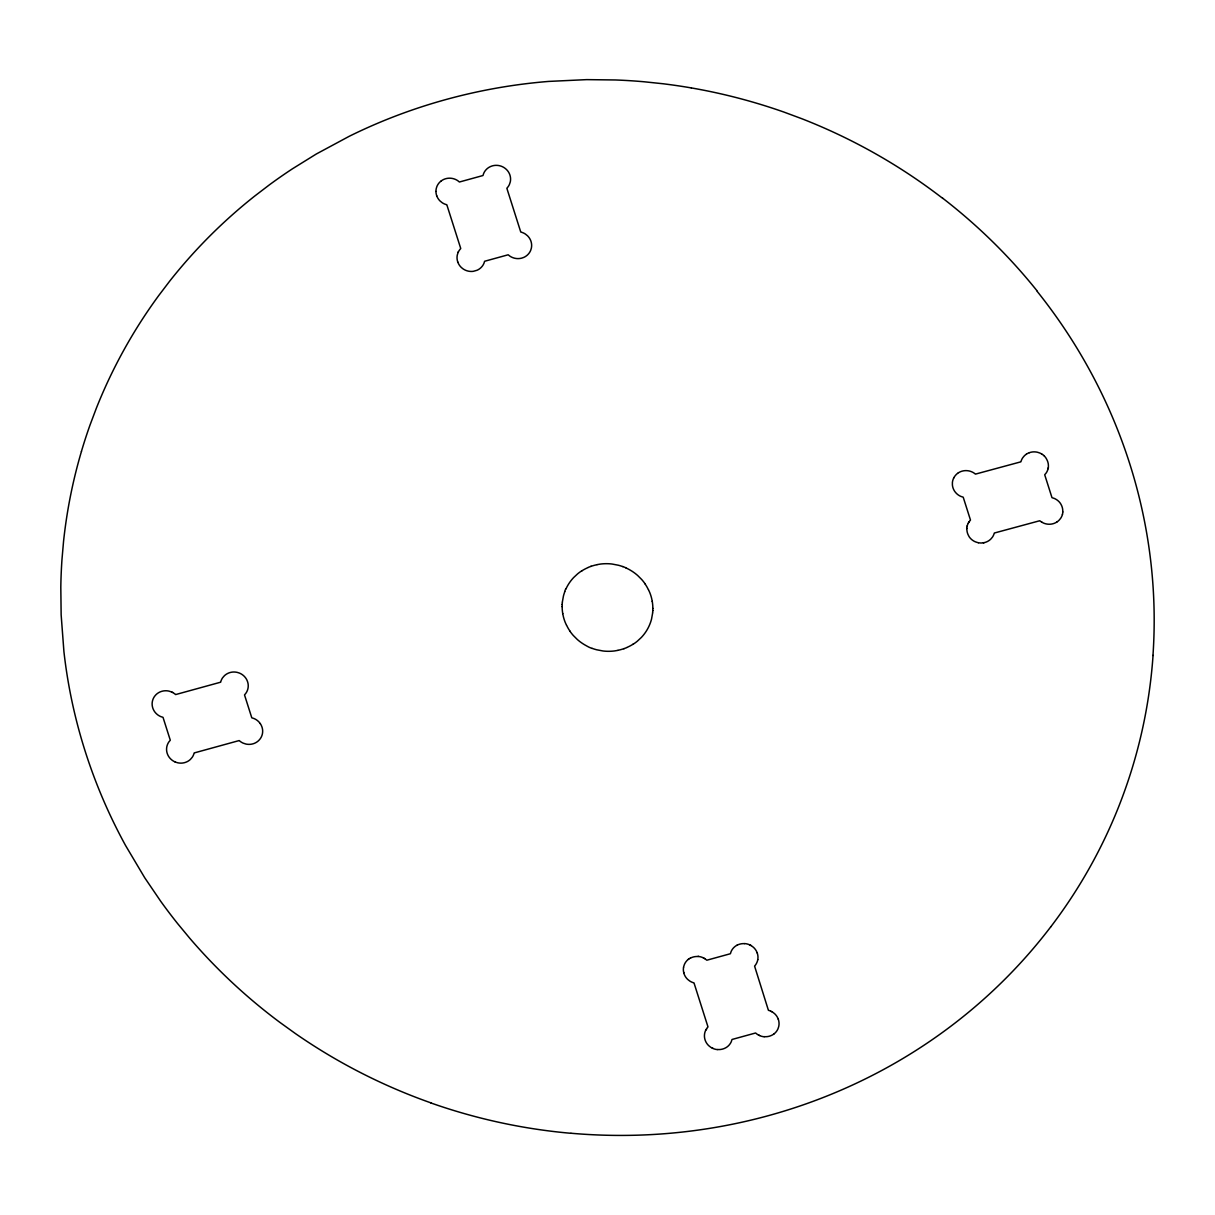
<?xml version="1.0" encoding="UTF-8"?>
<svg xmlns="http://www.w3.org/2000/svg" width="1215" height="1215" viewBox="0 0 1215 1215"><rect width="100%" height="100%" fill="white"/><g stroke="black" fill="none" stroke-linecap="round" stroke-linejoin="round"><path stroke-width="1.5" d="M435.957 191.393L435.972 190.922A14.398 13.79 17.3 0 1 436.064 189.753L436.17 189.054A11.467 10.981 17.3 0 1 436.306 188.371L436.868 186.578A15.02 14.398 17.3 0 1 437.051 186.153A15.096 14.474 17.3 0 1 437.582 185.09A18.104 17.344 17.3 0 1 437.81 184.695A14.717 14.109 17.3 0 1 438.19 184.088A18.195 17.435 17.3 0 1 438.463 183.708A18.711 17.936 17.3 0 1 439.04 182.964L439.678 182.28A11.467 10.981 17.3 0 1 440.194 181.779A14.443 13.836 17.3 0 1 440.726 181.308L441.288 180.883M562.363 602.002L563.441 596.018A46.99 45.031 17.3 0 1 564.55 592.373L564.823 591.659M652.637 612.998L651.559 618.982A46.99 45.031 17.3 0 1 650.45 622.627L650.177 623.341A45.638 43.725 17.3 0 1 649.007 626.15A47.856 45.866 17.3 0 1 647.625 628.869A47.856 45.866 17.3 0 1 646.046 631.496L645.621 632.119A45.016 43.133 17.3 0 1 644.284 633.987L643.813 634.594A46.99 45.031 17.3 0 1 641.307 637.495L637.374 641.156A44.894 43.026 17.3 0 1 635.551 642.583L634.913 643.039A41.72 39.989 17.3 0 1 632.985 644.33M1048.272 467.745L1048.302 467.517A14.808 14.185 17.3 0 0 1048.393 466.575A13.957 13.38 17.3 0 0 1046.586 459.133A14.155 13.562 17.3 0 0 1045.143 456.916A16.478 15.795 17.3 0 0 1044.809 456.551A14.322 13.729 17.3 0 0 1043.776 455.534M458.131 252.431L457.326 254.877A14.869 14.246 17.3 0 0 457.129 256.046A12.636 12.104 17.3 0 0 457.068 256.745A12.545 12.013 17.3 0 0 457.037 257.443L457.053 258.385A15.78 15.127 17.3 0 0 457.174 259.554L457.22 259.797A17.01 16.296 17.3 0 0 457.402 260.724L457.463 260.952A16.068 15.4 17.3 0 0 457.812 262.091M706.416 1028.984L706.538 1028.786A13.714 13.137 17.3 0 1 707.221 1027.829L707.373 1027.647A13.031 12.484 17.3 0 1 707.996 1026.933L693.993 982.889A14.944 14.322 17.3 0 1 693.051 982.601A13.699 13.137 17.3 0 1 691.912 982.176L691.684 982.069A13.957 13.38 17.3 0 1 690.819 981.644A16.129 15.461 17.3 0 1 690.181 981.28A16.995 16.296 17.3 0 1 689.558 980.885L687.842 979.533A11.846 11.36 17.3 0 1 687.31 979.032A11.907 11.406 17.3 0 1 686.824 978.5A12.104 11.588 17.3 0 1 686.354 977.953A12.287 11.77 17.3 0 1 685.913 977.376A12.469 11.953 17.3 0 1 685.26 976.374A12.636 12.104 17.3 0 1 684.804 975.524L684.592 975.098A12.773 12.241 17.3 0 1 684.303 974.445L684.136 973.99A15.992 15.324 17.3 0 1 683.787 972.866L683.741 972.638M969.145 521.736L970.496 520.111L963.206 497.178L961.111 496.495A17.056 16.342 17.3 0 1 960.67 496.297A14.489 13.881 17.3 0 1 960.002 495.993A13.897 13.319 17.3 0 1 959.151 495.507L958.939 495.386A13.714 13.137 17.3 0 1 957.936 494.702L957.739 494.551A13.517 12.94 17.3 0 1 957.177 494.095L956.995 493.928A14.322 13.729 17.3 0 1 955.962 492.91A16.478 15.795 17.3 0 1 955.643 492.546A13.897 13.319 17.3 0 1 955.37 492.197A14.762 14.155 17.3 0 1 955.036 491.802A14.155 13.562 17.3 0 1 954.109 490.389A14.094 13.517 17.3 0 1 952.408 484.998A13.897 13.319 17.3 0 1 952.423 483.433A14.413 13.805 17.3 0 1 952.378 482.887A14.808 14.185 17.3 0 1 952.773 480.487A15.112 14.474 17.3 0 1 953.016 479.682A13.699 13.122 17.3 0 1 953.441 478.589L953.532 478.376A13.897 13.319 17.3 0 1 953.927 477.875M588.197 567.42L591.113 566.281M626.803 647.58L623.887 648.719M1029.424 452.679L1029.88 452.527A16.008 15.339 17.3 0 1 1031.049 452.208L1031.292 452.162A16.813 16.114 17.3 0 1 1032.249 451.995L1032.477 451.965A12.59 12.074 17.3 0 1 1033.449 451.889A12.393 11.877 17.3 0 1 1034.664 451.889A12.287 11.77 17.3 0 1 1035.393 451.934A14.808 14.185 17.3 0 1 1036.122 452.01A12.029 11.527 17.3 0 1 1036.851 452.132A11.71 11.224 17.3 0 1 1037.564 452.284L1039.66 452.967A16.63 15.932 17.3 0 1 1040.101 453.165A14.489 13.881 17.3 0 1 1040.769 453.484A13.957 13.38 17.3 0 1 1041.68 454.015M983.922 542.695L984.15 542.649A15.992 15.324 17.3 0 0 985.319 542.346L985.775 542.179A12.773 12.241 17.3 0 0 986.458 541.936L986.899 541.738A12.636 12.104 17.3 0 0 987.749 541.313A12.469 11.953 17.3 0 0 988.782 540.705A12.287 11.77 17.3 0 0 989.359 540.295A12.104 11.588 17.3 0 0 989.921 539.855A11.907 11.406 17.3 0 0 990.468 539.399A11.846 11.36 17.3 0 0 990.969 538.898L992.336 537.273A16.995 16.296 17.3 0 0 992.731 536.681A16.129 15.461 17.3 0 0 993.08 536.088A13.957 13.38 17.3 0 0 993.505 535.238L993.597 535.025A13.699 13.137 17.3 0 0 994.022 533.932A14.944 14.322 17.3 0 0 994.295 533.036L1039.782 520.734A14.155 13.562 17.3 0 0 1040.344 521.189L1040.541 521.341A13.714 13.137 17.3 0 0 1041.544 522.025L1041.756 522.161M597.157 564.626L600.256 564.094A45.016 43.148 17.3 0 1 607.363 563.699A41.72 39.989 17.3 0 1 609.733 563.806A45.016 43.148 17.3 0 1 612.056 564.033L618.344 565.233A46.99 45.031 17.3 0 1 622.141 566.387L622.885 566.661M617.843 650.374L614.744 650.906A45.016 43.148 17.3 0 1 607.637 651.301A41.72 39.989 17.3 0 1 605.267 651.194A45.016 43.148 17.3 0 1 602.944 650.967L596.671 649.767A46.99 45.031 17.3 0 1 592.859 648.613L592.115 648.339M983.208 542.816L982.722 542.892A12.59 12.074 17.3 0 1 981.75 542.968A12.393 11.877 17.3 0 1 980.535 542.968A12.196 11.679 17.3 0 1 979.806 542.923A11.983 11.497 17.3 0 1 978.47 542.74M171.512 691.958L168.961 691.122A14.869 14.246 17.3 0 0 167.761 690.91A12.636 12.104 17.3 0 0 167.032 690.819A12.545 12.013 17.3 0 0 166.303 690.773L165.331 690.773A15.78 15.127 17.3 0 0 164.116 690.864L163.873 690.895A17.01 16.296 17.3 0 0 162.916 691.046L162.673 691.107A16.068 15.4 17.3 0 0 161.504 691.411L161.291 691.487A16.585 15.901 17.3 0 0 160.38 691.821L160.167 691.912A15.081 14.443 17.3 0 0 159.074 692.429A12.135 11.634 17.3 0 0 158.056 693.051L157.859 693.173A14.398 13.79 17.3 0 0 156.902 693.887A16.721 16.023 17.3 0 0 156.538 694.205L156.37 694.357A11.467 10.981 17.3 0 0 155.854 694.843L154.776 696.104A15.005 14.383 17.3 0 0 154.366 696.666A14.155 13.562 17.3 0 0 153.986 697.258A18.104 17.344 17.3 0 0 153.758 697.668A16.205 15.522 17.3 0 0 153.333 698.504L153.227 698.716A18.195 17.435 17.3 0 0 152.969 699.369A12.287 11.786 17.3 0 0 152.817 699.81L152.604 700.493A24.239 23.237 17.3 0 0 152.437 701.161A11.467 10.981 17.3 0 0 152.346 701.632A15.992 15.324 17.3 0 0 152.239 702.331A21.384 20.488 17.3 0 0 152.164 703.029A23.586 22.614 17.3 0 0 152.133 703.728L152.133 703.971A12.408 11.892 17.3 0 0 152.164 704.67L152.179 704.913A19.303 18.498 17.3 0 0 152.27 705.839A17.709 16.98 17.3 0 0 152.361 706.31A25.606 24.543 17.3 0 0 152.513 707.009L152.619 707.464A19.015 18.225 17.3 0 0 152.832 708.148L153.075 708.816A25.606 24.543 17.3 0 0 153.363 709.469L153.47 709.682A15.734 15.066 17.3 0 0 153.91 710.532L154.032 710.745A15.309 14.671 17.3 0 0 154.548 711.55L154.685 711.747A23.586 22.614 17.3 0 0 155.125 712.324L155.596 712.871A14.443 13.836 17.3 0 0 156.082 713.402A11.467 10.981 17.3 0 0 156.614 713.904L157.343 714.542A18.711 17.936 17.3 0 0 158.132 715.134A18.195 17.435 17.3 0 0 158.527 715.392A14.717 14.109 17.3 0 0 159.165 715.772A18.104 17.344 17.3 0 0 159.59 716.015A15.096 14.474 17.3 0 0 160.684 716.546A15.02 14.398 17.3 0 0 161.139 716.729L163.007 717.321L170.297 740.239L169.219 741.499A15.005 14.383 17.3 0 0 168.794 742.061A14.155 13.562 17.3 0 0 168.414 742.654A18.104 17.344 17.3 0 0 168.186 743.064A16.205 15.522 17.3 0 0 167.761 743.899L167.67 744.112A18.195 17.435 17.3 0 0 167.397 744.765A12.287 11.786 17.3 0 0 167.245 745.205L167.032 745.889A24.239 23.237 17.3 0 0 166.865 746.557A11.467 10.981 17.3 0 0 166.774 747.028A15.992 15.324 17.3 0 0 166.668 747.726A21.384 20.488 17.3 0 0 166.607 748.425A23.586 22.614 17.3 0 0 166.577 749.123L166.577 749.366A12.408 11.892 17.3 0 0 166.592 750.065L166.607 750.308A19.303 18.498 17.3 0 0 166.713 751.235A17.709 16.98 17.3 0 0 166.789 751.705A25.606 24.543 17.3 0 0 166.941 752.404L167.062 752.86A19.015 18.225 17.3 0 0 167.275 753.543L167.518 754.211A25.606 24.543 17.3 0 0 167.792 754.864L167.898 755.077A15.734 15.066 17.3 0 0 168.338 755.927L168.46 756.14A15.309 14.671 17.3 0 0 168.976 756.945L169.128 757.142A23.586 22.614 17.3 0 0 169.553 757.72L170.024 758.266A14.443 13.836 17.3 0 0 170.525 758.798A11.467 10.981 17.3 0 0 171.042 759.299L171.786 759.937A18.711 17.936 17.3 0 0 172.56 760.529A18.195 17.435 17.3 0 0 172.97 760.787A14.717 14.109 17.3 0 0 173.593 761.167A18.104 17.344 17.3 0 0 174.018 761.41A15.096 14.474 17.3 0 0 175.112 761.942M749.64 944.845L749.427 944.738A13.699 13.122 17.3 0 0 748.273 944.298A15.112 14.474 17.3 0 0 747.346 944.025A14.808 14.185 17.3 0 0 744.932 943.615A14.413 13.805 17.3 0 0 744.446 943.584M770.72 1011.138L770.492 1011.032A13.699 13.137 17.3 0 0 769.353 1010.591A14.99 14.367 17.3 0 0 768.412 1010.318L754.576 966.092A14.14 13.547 17.3 0 0 755.031 965.561L755.183 965.378A13.714 13.137 17.3 0 0 755.867 964.421L755.988 964.224A13.897 13.319 17.3 0 0 756.459 963.404A16.129 15.461 17.3 0 0 756.672 962.994A16.995 16.296 17.3 0 0 756.96 962.341L757.142 961.916A14.58 13.973 17.3 0 0 757.37 961.247L757.568 960.564A14.155 13.562 17.3 0 0 757.765 959.653M759.451 1035.529L759.664 1035.62A13.638 13.076 17.3 0 0 760.803 1036.061A15.112 14.474 17.3 0 0 761.744 1036.334A14.762 14.155 17.3 0 0 762.944 1036.592L763.187 1036.638A14.808 14.185 17.3 0 0 764.144 1036.744M712.765 1048.363L712.992 1048.469A13.638 13.076 17.3 0 0 714.131 1048.894A15.112 14.474 17.3 0 0 715.073 1049.183A14.762 14.155 17.3 0 0 716.258 1049.441L716.501 1049.471A14.808 14.185 17.3 0 0 717.473 1049.593M1041.62 453.954L1041.832 454.076A13.076 12.53 17.3 0 1 1043.032 454.911A13.517 12.94 17.3 0 1 1043.594 455.367L1043.776 455.534M705.095 958.863L706.811 960.215L730.397 953.729L731.05 951.725A17.056 16.342 17.3 0 1 731.233 951.299A14.489 13.881 17.3 0 1 731.552 950.662A13.897 13.319 17.3 0 1 732.022 949.857L732.144 949.659A13.714 13.137 17.3 0 1 732.827 948.702L732.979 948.52A13.517 12.94 17.3 0 1 733.435 947.973L733.602 947.806A14.322 13.729 17.3 0 1 734.635 946.834A16.478 15.795 17.3 0 1 734.999 946.531A13.821 13.244 17.3 0 1 735.379 946.242A14.762 14.155 17.3 0 1 735.758 945.969A14.155 13.562 17.3 0 1 737.201 945.118M260.238 723.593L260.101 723.396A23.586 22.614 17.3 0 0 259.676 722.819L259.205 722.257A14.443 13.836 17.3 0 0 258.704 721.74A11.467 10.981 17.3 0 0 258.188 721.224L257.443 720.601A18.711 17.936 17.3 0 0 256.669 720.009A18.195 17.435 17.3 0 0 256.259 719.736A14.717 14.109 17.3 0 0 255.636 719.356A18.104 17.344 17.3 0 0 255.211 719.128A15.096 14.474 17.3 0 0 254.117 718.597A15.02 14.398 17.3 0 0 253.662 718.414L251.794 717.822L244.504 694.889L245.582 693.644A15.005 14.383 17.3 0 0 245.992 693.066A14.155 13.562 17.3 0 0 246.372 692.474A18.104 17.344 17.3 0 0 246.615 692.079A16.205 15.522 17.3 0 0 247.04 691.229L247.131 691.016A18.195 17.435 17.3 0 0 247.404 690.378A12.287 11.786 17.3 0 0 247.556 689.923L247.754 689.254A24.239 23.237 17.3 0 0 247.936 688.571A11.467 10.981 17.3 0 0 248.012 688.115A15.992 15.324 17.3 0 0 248.133 687.417A21.384 20.488 17.3 0 0 248.194 686.718A23.586 22.614 17.3 0 0 248.225 686.019L248.225 685.776A12.408 11.892 17.3 0 0 248.209 685.078L248.194 684.835A19.303 18.498 17.3 0 0 248.088 683.908A17.709 16.98 17.3 0 0 248.012 683.438L247.739 682.283A19.015 18.225 17.3 0 0 247.526 681.6L246.903 680.051A15.734 15.066 17.3 0 0 246.463 679.215L246.326 679.003A15.309 14.671 17.3 0 0 245.81 678.198L245.673 678A23.586 22.614 17.3 0 0 245.233 677.423L244.777 676.877A14.443 13.836 17.3 0 0 244.276 676.345A11.467 10.981 17.3 0 0 243.759 675.829L243.015 675.206A18.711 17.936 17.3 0 0 242.241 674.614A18.195 17.435 17.3 0 0 241.831 674.34A14.717 14.109 17.3 0 0 241.208 673.961A18.104 17.344 17.3 0 0 240.783 673.733A15.096 14.474 17.3 0 0 239.674 673.201A15.02 14.398 17.3 0 0 239.234 673.019L237.365 672.427A11.467 10.981 17.3 0 0 236.652 672.275L235.923 672.153A14.398 13.79 17.3 0 0 234.708 672.047L234.222 672.017A12.773 12.241 17.3 0 0 233.25 672.032A12.636 12.104 17.3 0 0 232.278 672.108L231.792 672.168A12.894 12.363 17.3 0 0 231.078 672.305L230.85 672.351A15.81 15.142 17.3 0 0 229.681 672.654L229.225 672.806A12.606 12.074 17.3 0 0 228.541 673.064L228.101 673.262A12.287 11.77 17.3 0 0 227.251 673.687A16.646 15.947 17.3 0 0 226.628 674.036A13.623 13.061 17.3 0 0 226.218 674.295A15.127 14.489 17.3 0 0 225.641 674.705A14.777 14.155 17.3 0 0 224.365 675.768L222.664 677.727A22.918 21.961 17.3 0 0 222.269 678.304A13.866 13.289 17.3 0 0 221.92 678.912A15.081 14.443 17.3 0 0 221.692 679.337L221.601 679.549A17.405 16.676 17.3 0 0 221.13 680.613L221.054 680.84A16.995 16.281 17.3 0 0 220.826 681.509A13.304 12.758 17.3 0 0 220.659 682.192L175.583 694.585A13.304 12.758 17.3 0 0 174.854 693.947A16.995 16.281 17.3 0 0 174.459 693.659L174.261 693.507A11.937 11.451 17.3 0 0 173.456 692.975L173.259 692.839A15.096 14.474 17.3 0 0 172.621 692.474M648.552 589.822L649.797 592.662A44.97 43.087 17.3 0 1 651.665 598.539L652.288 601.562M566.448 625.178L565.203 622.338A44.97 43.087 17.3 0 1 563.335 616.461L562.712 613.438M757.188 952.909L757.021 952.469A12.727 12.196 17.3 0 0 756.732 951.816L756.535 951.375A12.59 12.074 17.3 0 0 756.079 950.54A12.393 11.877 17.3 0 0 755.411 949.538A12.196 11.679 17.3 0 0 754.971 948.961A11.983 11.497 17.3 0 0 754.515 948.414A11.907 11.421 17.3 0 0 754.014 947.882A11.71 11.224 17.3 0 0 753.497 947.366L751.781 946.014A15.096 14.458 17.3 0 0 750.946 945.498M778.268 1019.203L778.101 1018.762A12.773 12.241 17.3 0 0 777.813 1018.109L777.6 1017.669A12.636 12.104 17.3 0 0 777.144 1016.833A12.469 11.953 17.3 0 0 776.491 1015.831A12.287 11.77 17.3 0 0 776.051 1015.254A12.211 11.694 17.3 0 0 775.58 1014.692A11.907 11.406 17.3 0 0 775.094 1014.176A11.846 11.36 17.3 0 0 774.562 1013.659L772.846 1012.308A14.914 14.291 17.3 0 0 772.026 1011.791A15.825 15.157 17.3 0 0 771.601 1011.563M436.732 195.797L436.899 196.238A12.606 12.074 17.3 0 0 437.187 196.891L437.4 197.331A12.287 11.77 17.3 0 0 437.856 198.166A16.646 15.947 17.3 0 0 438.235 198.774A13.623 13.061 17.3 0 0 438.509 199.169A15.127 14.489 17.3 0 0 438.949 199.746A14.99 14.367 17.3 0 0 439.42 200.308A14.777 14.155 17.3 0 0 440.073 201.007L442.154 202.692A22.918 21.961 17.3 0 0 442.761 203.072A13.866 13.289 17.3 0 0 443.399 203.437A15.081 14.443 17.3 0 0 443.84 203.664L444.067 203.771A17.405 16.676 17.3 0 0 445.176 204.242L445.419 204.317A16.995 16.281 17.3 0 0 446.118 204.545A13.304 12.758 17.3 0 0 446.816 204.743L460.758 248.559A13.304 12.758 17.3 0 0 460.12 249.257A16.995 16.281 17.3 0 0 459.817 249.622L459.68 249.819A11.937 11.451 17.3 0 0 459.133 250.579L459.012 250.776A15.096 14.474 17.3 0 0 458.647 251.384A14.155 13.562 17.3 0 0 458.328 252.006M457.812 262.091L457.888 262.303A16.585 15.901 17.3 0 0 458.252 263.184L458.359 263.397A15.081 14.443 17.3 0 0 458.921 264.46A12.135 11.634 17.3 0 0 459.589 265.462L459.726 265.66A14.398 13.79 17.3 0 0 460.485 266.586A16.721 16.023 17.3 0 0 460.819 266.951L460.986 267.118A11.467 10.981 17.3 0 0 461.503 267.619L462.824 268.697A15.005 14.383 17.3 0 0 463.431 269.107A14.155 13.562 17.3 0 0 464.054 269.487A18.104 17.344 17.3 0 0 464.479 269.73A16.205 15.522 17.3 0 0 465.36 270.155L465.588 270.262A18.195 17.435 17.3 0 0 466.256 270.535A12.287 11.786 17.3 0 0 466.727 270.687L467.426 270.915A24.239 23.237 17.3 0 0 468.14 271.082A11.467 10.981 17.3 0 0 468.61 271.188A15.992 15.324 17.3 0 0 469.339 271.31A21.384 20.488 17.3 0 0 470.068 271.385A23.586 22.614 17.3 0 0 470.797 271.431L471.04 271.446A12.408 11.892 17.3 0 0 471.769 271.431L472.012 271.431A19.303 18.498 17.3 0 0 472.984 271.355A17.709 16.98 17.3 0 0 473.47 271.279L476.933 270.292A15.734 15.066 17.3 0 0 477.799 269.897L478.011 269.776A15.309 14.671 17.3 0 0 478.847 269.29L479.044 269.168A23.586 22.614 17.3 0 0 479.621 268.758L480.183 268.318A14.443 13.836 17.3 0 0 480.73 267.847A11.467 10.981 17.3 0 0 481.231 267.361L481.869 266.662A18.711 17.936 17.3 0 0 482.461 265.933A18.195 17.435 17.3 0 0 482.735 265.538A14.717 14.109 17.3 0 0 483.114 264.946A18.104 17.344 17.3 0 0 483.342 264.536A15.096 14.474 17.3 0 0 483.859 263.488A15.02 14.398 17.3 0 0 484.041 263.063L484.603 261.271L508.189 254.785L509.51 255.864A15.005 14.383 17.3 0 0 510.103 256.274A14.155 13.562 17.3 0 0 510.725 256.654A18.104 17.344 17.3 0 0 511.166 256.881A16.205 15.522 17.3 0 0 512.031 257.322L512.259 257.413A18.195 17.435 17.3 0 0 512.943 257.686A12.287 11.786 17.3 0 0 513.398 257.853L514.097 258.066A24.239 23.237 17.3 0 0 514.811 258.248A11.467 10.981 17.3 0 0 515.297 258.339A15.992 15.324 17.3 0 0 516.01 258.461A21.384 20.488 17.3 0 0 516.74 258.552A23.586 22.614 17.3 0 0 517.469 258.598L517.712 258.598A12.408 11.892 17.3 0 0 518.441 258.598L518.699 258.582A19.303 18.498 17.3 0 0 519.656 258.506A17.709 16.98 17.3 0 0 520.142 258.446L521.326 258.218A19.015 18.225 17.3 0 0 522.025 258.02L523.619 257.459A15.734 15.066 17.3 0 0 524.485 257.048L524.698 256.942A15.309 14.671 17.3 0 0 525.518 256.456L525.715 256.319A23.586 22.614 17.3 0 0 526.308 255.909L526.87 255.484A14.443 13.836 17.3 0 0 527.401 255.013A11.467 10.981 17.3 0 0 527.918 254.512L528.555 253.829A18.711 17.936 17.3 0 0 529.132 253.084A18.195 17.435 17.3 0 0 529.406 252.705A14.717 14.109 17.3 0 0 529.786 252.113A18.104 17.344 17.3 0 0 530.029 251.702A15.096 14.474 17.3 0 0 530.545 250.654A15.02 14.398 17.3 0 0 530.727 250.214L531.289 248.422A11.467 10.981 17.3 0 0 531.426 247.739L531.532 247.04A14.398 13.79 17.3 0 0 531.623 245.87L531.638 245.4A12.773 12.241 17.3 0 0 531.593 244.458A12.636 12.104 17.3 0 0 531.487 243.532L531.411 243.061A12.894 12.363 17.3 0 0 531.259 242.362L531.213 242.134A15.81 15.142 17.3 0 0 530.864 240.995L530.697 240.555A12.606 12.074 17.3 0 0 530.408 239.902L530.196 239.477A12.287 11.77 17.3 0 0 529.74 238.626A16.646 15.947 17.3 0 0 529.36 238.019A13.623 13.061 17.3 0 0 529.087 237.624A15.127 14.489 17.3 0 0 528.646 237.047A14.99 14.367 17.3 0 0 528.176 236.5A14.777 14.155 17.3 0 0 527.523 235.786L525.442 234.1A22.918 21.961 17.3 0 0 524.834 233.72A13.866 13.289 17.3 0 0 524.197 233.356A15.081 14.443 17.3 0 0 523.756 233.128L523.528 233.022A17.405 16.676 17.3 0 0 522.404 232.551L522.177 232.475A16.995 16.281 17.3 0 0 521.478 232.247A13.304 12.758 17.3 0 0 520.764 232.05L506.837 188.234A13.304 12.758 17.3 0 0 507.475 187.535A16.995 16.281 17.3 0 0 507.779 187.171L507.916 186.973A11.937 11.451 17.3 0 0 508.462 186.214L508.584 186.017A15.096 14.474 17.3 0 0 508.948 185.409A14.155 13.562 17.3 0 0 509.267 184.786A14.793 14.185 17.3 0 0 509.465 184.361L510.27 181.916A14.869 14.246 17.3 0 0 510.467 180.762A12.636 12.104 17.3 0 0 510.528 180.048A12.545 12.013 17.3 0 0 510.558 179.349L510.543 178.408A15.78 15.127 17.3 0 0 510.421 177.238L510.376 177.01A17.01 16.296 17.3 0 0 510.194 176.069L510.133 175.841A16.068 15.4 17.3 0 0 509.784 174.702L509.708 174.489A16.585 15.901 17.3 0 0 509.343 173.608L509.237 173.396A15.081 14.443 17.3 0 0 508.675 172.333A12.135 11.634 17.3 0 0 508.007 171.33L507.87 171.133A14.398 13.79 17.3 0 0 507.111 170.206A16.721 16.023 17.3 0 0 506.776 169.842L506.609 169.675A11.467 10.981 17.3 0 0 506.093 169.174L504.772 168.095A15.005 14.383 17.3 0 0 504.164 167.685A14.155 13.562 17.3 0 0 503.542 167.305A18.104 17.344 17.3 0 0 503.116 167.062A16.205 15.522 17.3 0 0 502.235 166.637L502.008 166.531A18.195 17.435 17.3 0 0 501.339 166.258A12.287 11.786 17.3 0 0 500.869 166.106L500.17 165.893A24.239 23.237 17.3 0 0 499.456 165.711A11.467 10.981 17.3 0 0 498.985 165.605A15.992 15.324 17.3 0 0 498.256 165.483A21.384 20.488 17.3 0 0 497.527 165.407A23.586 22.614 17.3 0 0 496.798 165.362L496.555 165.362A12.408 11.892 17.3 0 0 495.826 165.362L495.583 165.362A19.303 18.498 17.3 0 0 494.611 165.437A17.709 16.98 17.3 0 0 494.125 165.513A25.606 24.543 17.3 0 0 493.411 165.635L492.941 165.741A19.015 18.225 17.3 0 0 492.242 165.923L491.559 166.151A25.606 24.543 17.3 0 0 490.875 166.409L490.663 166.501A15.734 15.066 17.3 0 0 489.797 166.911L489.584 167.017A15.309 14.671 17.3 0 0 488.749 167.503L488.552 167.624A23.586 22.614 17.3 0 0 487.974 168.035L487.412 168.475A14.443 13.836 17.3 0 0 486.866 168.946A11.467 10.981 17.3 0 0 486.365 169.432L485.727 170.13A18.711 17.936 17.3 0 0 485.134 170.875A18.195 17.435 17.3 0 0 484.861 171.254A14.717 14.109 17.3 0 0 484.481 171.847A18.104 17.344 17.3 0 0 484.253 172.257A15.096 14.474 17.3 0 0 483.737 173.305A15.02 14.398 17.3 0 0 483.555 173.73L482.993 175.522L459.407 182.007L458.085 180.944A15.005 14.383 17.3 0 0 457.493 180.519A14.155 13.562 17.3 0 0 456.87 180.139A18.104 17.344 17.3 0 0 456.43 179.911A16.205 15.522 17.3 0 0 455.564 179.471L455.336 179.38A18.195 17.435 17.3 0 0 454.653 179.106A12.287 11.786 17.3 0 0 454.197 178.939L453.499 178.727A24.239 23.237 17.3 0 0 452.785 178.544A11.467 10.981 17.3 0 0 452.299 178.453A15.992 15.324 17.3 0 0 451.57 178.332A21.384 20.488 17.3 0 0 450.856 178.24A23.586 22.614 17.3 0 0 450.127 178.21L449.869 178.195A12.408 11.892 17.3 0 0 449.14 178.195L448.897 178.21A19.303 18.498 17.3 0 0 447.94 178.286A17.709 16.98 17.3 0 0 447.454 178.347A25.606 24.543 17.3 0 0 446.74 178.483L446.269 178.575A19.015 18.225 17.3 0 0 445.571 178.772L444.872 178.985A25.606 24.543 17.3 0 0 444.204 179.243L443.976 179.334A15.734 15.066 17.3 0 0 443.111 179.744L442.898 179.866A15.309 14.671 17.3 0 0 442.078 180.336L441.88 180.473A23.586 22.614 17.3 0 0 441.288 180.883M683.589 971.939L683.513 971.468A12.59 12.074 17.3 0 1 683.407 970.527A12.393 11.877 17.3 0 1 683.362 969.357A12.196 11.679 17.3 0 1 683.392 968.659A11.983 11.497 17.3 0 1 683.559 967.368M624.115 648.597A44.894 43.026 17.3 0 1 618.071 650.268M633.167 644.147A45.016 43.133 17.3 0 1 626.986 647.413M591.994 648.415A45.638 43.725 17.3 0 1 589.062 647.215A47.856 45.866 17.3 0 1 586.329 645.742A47.856 45.866 17.3 0 1 583.58 644.147L582.911 643.722A45.016 43.133 17.3 0 1 580.952 642.386L580.314 641.93A46.99 45.031 17.3 0 1 577.246 639.424L573.358 635.536A44.894 43.026 17.3 0 1 571.84 633.744L571.354 633.121A41.72 39.989 17.3 0 1 569.972 631.223M564.626 591.614A45.638 43.725 17.3 0 1 565.795 588.804M622.809 566.539A45.638 43.725 17.3 0 1 625.74 567.754M652.258 601.425A44.97 43.087 17.3 0 1 652.85 608.275M652.789 610.522A44.97 43.087 17.3 0 1 652.607 612.8M652.865 608.426A41.72 39.989 17.3 0 1 652.819 610.705M644.846 583.595A45.016 43.133 17.3 0 1 648.37 589.655M645.028 583.777A41.72 39.989 17.3 0 0 643.646 581.879L643.16 581.256A44.894 43.026 17.3 0 0 641.642 579.464L637.754 575.576A46.99 45.031 17.3 0 0 634.686 573.07L634.048 572.614A45.016 43.133 17.3 0 0 632.089 571.263L631.42 570.853A47.856 45.866 17.3 0 0 628.671 569.258A47.856 45.866 17.3 0 0 625.816 567.861M590.885 566.387A44.894 43.026 17.3 0 1 596.93 564.732M581.833 570.853A45.016 43.133 17.3 0 1 588.014 567.587M582.015 570.67A41.72 39.989 17.3 0 0 580.087 571.961L579.464 572.417A44.894 43.026 17.3 0 0 577.626 573.844L573.693 577.505A46.99 45.031 17.3 0 0 571.187 580.406L570.716 581.013A45.016 43.133 17.3 0 0 569.379 582.866L568.954 583.504A47.856 45.866 17.3 0 0 567.375 586.131A47.856 45.866 17.3 0 0 565.993 588.85M562.742 613.575A44.97 43.087 17.3 0 1 562.15 606.725M562.211 604.478A44.97 43.087 17.3 0 1 562.393 602.2M562.135 606.574A41.72 39.989 17.3 0 1 562.181 604.295M570.154 631.405A45.016 43.133 17.3 0 1 566.63 625.345M717.564 1049.517A13.897 13.319 17.3 0 0 725.218 1048.059A14.155 13.562 17.3 0 0 727.405 1046.677A16.478 15.795 17.3 0 0 727.77 1046.373A14.322 13.729 17.3 0 0 728.803 1045.401L728.97 1045.219A13.517 12.94 17.3 0 0 729.425 1044.687A13.076 12.53 17.3 0 0 730.261 1043.548L730.397 1043.351A13.897 13.319 17.3 0 0 730.868 1042.546A14.489 13.881 17.3 0 0 731.172 1041.908A16.63 15.932 17.3 0 0 731.354 1041.483L732.007 1039.478L755.593 1032.993L757.309 1034.345A14.808 14.185 17.3 0 0 758.145 1034.861A14.413 13.821 17.3 0 0 758.783 1035.21M712.901 1048.287A13.897 13.319 17.3 0 1 712.248 1047.983M706.158 1029.864A13.897 13.319 17.3 0 1 706.629 1029.044M764.235 1036.668A13.897 13.319 17.3 0 0 771.905 1035.21A14.155 13.562 17.3 0 0 774.092 1033.828M759.572 1035.453A13.897 13.319 17.3 0 1 758.919 1035.134M770.796 1011.26A13.897 13.319 17.3 0 1 771.677 1011.685M774.092 1033.828A16.478 15.795 17.3 0 0 774.456 1033.525A14.322 13.729 17.3 0 0 775.489 1032.553L775.641 1032.386A13.517 12.94 17.3 0 0 776.112 1031.854A13.076 12.53 17.3 0 0 776.947 1030.715L777.068 1030.517A13.897 13.319 17.3 0 0 777.539 1029.697A14.489 13.881 17.3 0 0 777.858 1029.075A16.63 15.932 17.3 0 0 778.04 1028.634L778.694 1026.629A11.71 11.224 17.3 0 0 778.83 1025.946A12.029 11.527 17.3 0 0 778.937 1025.247A14.808 14.185 17.3 0 0 779.012 1024.549A12.287 11.77 17.3 0 0 779.043 1023.85A12.393 11.877 17.3 0 0 778.997 1022.666A12.59 12.074 17.3 0 0 778.891 1021.739L778.861 1021.496A16.813 16.114 17.3 0 0 778.678 1020.57L778.618 1020.342A16.008 15.339 17.3 0 0 778.268 1019.203M757.765 959.653A11.907 11.406 17.3 0 0 757.871 958.954A12.104 11.588 17.3 0 0 757.932 958.255A12.287 11.77 17.3 0 0 757.963 957.557A12.469 11.953 17.3 0 0 757.932 956.372A15.37 14.732 17.3 0 0 757.826 955.446L757.78 955.203A16.813 16.114 17.3 0 0 757.598 954.276L757.537 954.048A15.992 15.324 17.3 0 0 757.188 952.909M750.506 945.224A14.413 13.805 17.3 0 1 751.143 945.574M737.186 945.149A13.897 13.319 17.3 0 1 744.37 943.645M749.503 944.905A13.897 13.319 17.3 0 1 750.171 945.224M704.503 958.468A15.112 14.474 17.3 0 1 705.323 958.984M703.622 957.997A14.413 13.821 17.3 0 1 704.275 958.346M690.576 958.027A13.957 13.38 17.3 0 1 697.79 956.524M703.622 958.103A13.957 13.38 17.3 0 0 702.953 957.784L702.741 957.587A13.699 13.122 17.3 0 0 701.602 957.147A15.112 14.474 17.3 0 0 700.66 956.858A14.808 14.185 17.3 0 0 698.26 956.448M698.002 956.357A14.322 13.729 17.3 0 1 698.488 956.387M689.087 958.802A14.155 13.562 17.3 0 1 690.515 957.952M689.087 958.802A14.762 14.155 17.3 0 0 688.692 959.075A13.897 13.319 17.3 0 0 688.298 959.41M688.328 959.364A16.478 15.795 17.3 0 0 687.948 959.668A14.322 13.729 17.3 0 0 686.915 960.64L686.764 960.822A13.517 12.94 17.3 0 0 686.293 961.354L686.156 961.536A13.714 13.137 17.3 0 0 685.457 962.493L685.336 962.69A13.897 13.319 17.3 0 0 684.865 963.51A14.489 13.881 17.3 0 0 684.561 964.133A17.056 16.342 17.3 0 0 684.364 964.573L683.711 966.563A11.71 11.224 17.3 0 0 683.574 967.262M683.802 972.866A12.773 12.241 17.3 0 1 683.665 972.167M705.945 1029.804A14.155 13.562 17.3 0 0 705.642 1030.426A16.63 15.932 17.3 0 0 705.444 1030.852L705.262 1031.292A14.58 13.973 17.3 0 0 705.034 1031.96L704.852 1032.629A14.155 13.562 17.3 0 0 704.639 1033.555A11.907 11.406 17.3 0 0 704.548 1034.238A15.036 14.398 17.3 0 0 704.472 1034.952A12.287 11.77 17.3 0 0 704.442 1035.651A12.469 11.953 17.3 0 0 704.472 1036.82A15.37 14.732 17.3 0 0 704.579 1037.762L704.624 1037.99A16.813 16.114 17.3 0 0 704.806 1038.931L704.867 1039.159A15.992 15.324 17.3 0 0 705.216 1040.283L705.383 1040.739A12.773 12.241 17.3 0 0 705.672 1041.392L705.869 1041.817A12.59 12.074 17.3 0 0 706.34 1042.667A12.393 11.877 17.3 0 0 706.993 1043.67A12.287 11.77 17.3 0 0 707.434 1044.247A12.211 11.694 17.3 0 0 707.889 1044.794A14.686 14.079 17.3 0 0 708.391 1045.325A11.71 11.224 17.3 0 0 708.907 1045.826L710.638 1047.178A14.808 14.185 17.3 0 0 711.458 1047.695A14.413 13.821 17.3 0 0 712.096 1048.044M260.253 723.593A15.309 14.671 17.3 0 1 260.769 724.398L260.891 724.611A15.734 15.066 17.3 0 1 261.331 725.446L261.954 726.995A19.015 18.225 17.3 0 1 262.167 727.679L262.44 728.833A17.709 16.98 17.3 0 1 262.516 729.304A19.303 18.498 17.3 0 1 262.622 730.23L262.637 730.473A12.408 11.892 17.3 0 1 262.653 731.172L262.653 731.415A23.586 22.614 17.3 0 1 262.622 732.113A21.384 20.488 17.3 0 1 262.562 732.812A15.992 15.324 17.3 0 1 262.455 733.511A11.467 10.981 17.3 0 1 262.364 733.966A24.239 23.237 17.3 0 1 262.197 734.65L261.984 735.318A12.287 11.786 17.3 0 1 261.833 735.774A18.195 17.435 17.3 0 1 261.559 736.412L261.468 736.624A16.205 15.522 17.3 0 1 261.043 737.475A18.104 17.344 17.3 0 1 260.8 737.87A14.155 13.562 17.3 0 1 260.435 738.462A15.005 14.383 17.3 0 1 260.01 739.039L258.932 740.284A11.467 10.981 17.3 0 1 258.43 740.785L258.248 740.937A16.721 16.023 17.3 0 1 257.884 741.241A14.398 13.79 17.3 0 1 256.942 741.955L256.745 742.092A12.135 11.634 17.3 0 1 255.712 742.699A15.081 14.443 17.3 0 1 254.634 743.231L254.421 743.322A16.585 15.901 17.3 0 1 253.51 743.656L253.282 743.717A16.068 15.4 17.3 0 1 252.113 744.036L251.885 744.081A17.01 16.296 17.3 0 1 250.928 744.248L250.685 744.279A15.78 15.127 17.3 0 1 249.47 744.355L248.498 744.355A12.545 12.013 17.3 0 1 247.769 744.309A12.636 12.104 17.3 0 1 247.04 744.233A14.869 14.246 17.3 0 1 245.84 744.02L243.289 743.185A14.793 14.185 17.3 0 1 242.833 742.988A14.155 13.562 17.3 0 1 242.18 742.654A15.096 14.474 17.3 0 1 241.542 742.289L241.329 742.168A11.937 11.451 17.3 0 1 240.524 741.621L240.327 741.484A16.995 16.281 17.3 0 1 239.947 741.18A13.304 12.758 17.3 0 1 239.203 740.558L194.142 752.951A13.304 12.758 17.3 0 1 193.96 753.634A16.995 16.281 17.3 0 1 193.747 754.302L193.656 754.515A17.405 16.676 17.3 0 1 193.2 755.593L193.094 755.806A15.081 14.443 17.3 0 1 192.881 756.216A13.866 13.289 17.3 0 1 192.517 756.823A22.918 21.961 17.3 0 1 192.122 757.416L190.436 759.375A14.777 14.155 17.3 0 1 189.722 759.998A14.99 14.367 17.3 0 1 189.16 760.438A15.127 14.489 17.3 0 1 188.568 760.848A13.623 13.061 17.3 0 1 188.173 761.106A16.646 15.947 17.3 0 1 187.55 761.456A12.287 11.77 17.3 0 1 186.685 761.881L186.244 762.063A12.606 12.074 17.3 0 1 185.576 762.321L185.12 762.473A15.81 15.142 17.3 0 1 183.951 762.792L183.708 762.838A12.894 12.363 17.3 0 1 182.994 762.959L182.523 763.035A12.636 12.104 17.3 0 1 181.551 763.111A12.773 12.241 17.3 0 1 180.579 763.126L180.093 763.096A14.398 13.79 17.3 0 1 178.878 762.99L178.149 762.868A11.467 10.981 17.3 0 1 177.436 762.716L175.567 762.124A15.02 14.398 17.3 0 1 175.112 761.942M172.803 692.474A14.155 13.562 17.3 0 0 172.15 692.155A14.869 14.246 17.3 0 0 171.695 692.018M435.972 191.484A12.636 12.104 17.3 0 0 436.109 193.261L436.185 193.732A12.894 12.363 17.3 0 0 436.337 194.43L436.382 194.658A15.81 15.142 17.3 0 0 436.732 195.797M458.192 252.264A14.869 14.246 17.3 0 1 458.389 251.839M984.15 542.634A12.773 12.241 17.3 0 1 983.436 542.756M966.882 528.738A13.957 13.38 17.3 0 0 968.613 535.724A14.155 13.562 17.3 0 0 969.464 537.197A14.762 14.155 17.3 0 0 969.767 537.577A13.821 13.244 17.3 0 0 970.071 537.941A16.478 15.795 17.3 0 0 970.39 538.306A14.322 13.729 17.3 0 0 971.423 539.323L971.605 539.49A13.517 12.94 17.3 0 0 972.182 539.946L972.365 540.098A13.714 13.137 17.3 0 0 973.382 540.781L973.579 540.903A13.897 13.319 17.3 0 0 974.43 541.389A14.489 13.881 17.3 0 0 975.098 541.693A17.056 16.342 17.3 0 0 975.554 541.89L977.635 542.573A11.71 11.224 17.3 0 0 978.348 542.725M968.385 523.149A13.957 13.38 17.3 0 0 968.066 523.771L967.869 523.969A13.699 13.122 17.3 0 0 967.444 525.077A15.112 14.474 17.3 0 0 967.17 525.974M1041.802 522.101A13.957 13.38 17.3 0 0 1042.652 522.587A14.383 13.79 17.3 0 0 1043.26 522.951A16.63 15.932 17.3 0 0 1043.715 523.133L1044.171 523.316A14.58 13.973 17.3 0 0 1044.854 523.559L1045.568 523.756A14.155 13.562 17.3 0 0 1046.525 523.969A11.907 11.406 17.3 0 0 1047.239 524.09A15.036 14.398 17.3 0 0 1047.968 524.181A12.287 11.77 17.3 0 0 1048.697 524.212A12.469 11.953 17.3 0 0 1049.912 524.212A15.37 14.732 17.3 0 0 1050.884 524.136L1051.127 524.105A16.813 16.114 17.3 0 0 1052.084 523.954L1052.327 523.893A15.992 15.324 17.3 0 0 1053.496 523.589L1053.952 523.437A12.773 12.241 17.3 0 0 1054.62 523.179L1055.06 522.982A12.59 12.074 17.3 0 0 1055.926 522.556A12.393 11.877 17.3 0 0 1056.944 521.949M1057.02 521.888A12.211 11.694 17.3 0 0 1058.098 521.114A14.686 14.079 17.3 0 0 1058.63 520.643A11.71 11.224 17.3 0 0 1059.146 520.142L1060.498 518.516A14.808 14.185 17.3 0 0 1061.014 517.742A14.413 13.821 17.3 0 0 1061.363 517.119A13.957 13.38 17.3 0 0 1061.667 516.496L1061.773 516.284A13.638 13.076 17.3 0 0 1062.199 515.19A15.112 14.474 17.3 0 0 1062.457 514.279M1062.836 511.971A14.808 14.185 17.3 0 1 1062.442 514.37M1062.745 511.88A13.897 13.319 17.3 0 0 1061.044 504.453A14.155 13.562 17.3 0 0 1059.571 502.296A16.478 15.795 17.3 0 0 1059.252 501.947A14.322 13.729 17.3 0 0 1058.204 500.929L1058.022 500.762A13.517 12.94 17.3 0 0 1057.46 500.307A13.076 12.53 17.3 0 0 1056.26 499.471L1056.048 499.35A13.897 13.319 17.3 0 0 1055.197 498.864A14.489 13.881 17.3 0 0 1054.544 498.56A16.63 15.932 17.3 0 0 1054.088 498.363L1051.993 497.679L1044.703 474.746L1046.069 473.121A14.808 14.185 17.3 0 0 1046.586 472.346A14.413 13.821 17.3 0 0 1046.935 471.724A13.957 13.38 17.3 0 0 1047.239 471.101L1047.33 470.888A13.638 13.076 17.3 0 0 1047.755 469.795A15.112 14.474 17.3 0 0 1048.029 468.884M1048.378 467.517A14.808 14.185 17.3 0 1 1048.135 468.656M1029.318 452.724A12.636 12.104 17.3 0 0 1027.45 453.544A12.469 11.953 17.3 0 0 1026.432 454.152M1026.341 454.213A12.211 11.694 17.3 0 0 1025.278 455.002A11.907 11.406 17.3 0 0 1024.746 455.458A11.846 11.36 17.3 0 0 1024.23 455.959L1022.878 457.584A14.914 14.291 17.3 0 0 1022.362 458.374A15.825 15.157 17.3 0 0 1022.119 458.784A13.957 13.38 17.3 0 0 1021.694 459.619L1021.602 459.832A13.699 13.137 17.3 0 0 1021.177 460.925A14.944 14.322 17.3 0 0 1020.904 461.822L975.432 474.123A14.155 13.562 17.3 0 0 974.855 473.668L974.673 473.516A13.714 13.137 17.3 0 0 973.671 472.832L973.458 472.696A13.897 13.319 17.3 0 0 972.607 472.225A16.129 15.461 17.3 0 0 972.167 472.012A16.995 16.296 17.3 0 0 971.499 471.724L971.043 471.542A14.58 13.973 17.3 0 0 970.345 471.298L969.646 471.101A14.155 13.562 17.3 0 0 968.689 470.888A11.907 11.406 17.3 0 0 967.96 470.767A12.104 11.588 17.3 0 0 967.231 470.691A12.287 11.77 17.3 0 0 966.502 470.645A12.469 11.953 17.3 0 0 965.287 470.645A15.37 14.732 17.3 0 0 964.315 470.721L964.072 470.752A16.813 16.114 17.3 0 0 963.115 470.919L962.888 470.964A15.992 15.324 17.3 0 0 961.718 471.268L961.262 471.42A12.727 12.196 17.3 0 0 960.579 471.678L960.139 471.876A12.59 12.074 17.3 0 0 959.288 472.301A12.393 11.877 17.3 0 0 958.255 472.908A12.196 11.679 17.3 0 0 957.678 473.318M957.587 473.394A11.907 11.421 17.3 0 0 956.57 474.215A11.71 11.224 17.3 0 0 956.068 474.716L954.701 476.341A15.096 14.458 17.3 0 0 954.185 477.131A14.413 13.821 17.3 0 0 953.851 477.738M968.75 522.298A15.112 14.474 17.3 0 1 969.266 521.508M968.279 523.133A14.413 13.821 17.3 0 1 968.628 522.526M966.806 528.282A14.808 14.185 17.3 0 1 967.201 525.882M966.715 528.525A14.322 13.729 17.3 0 1 966.73 528.054M571.08 1133.246A548.633 525.761 17.3 0 0 945.467 1030.244A548.876 526.004 17.3 0 0 1039.417 941.169A544.502 521.812 17.3 0 0 1050.838 926.726M1037.215 291.418A548.633 525.761 17.3 0 1 1152.959 655.508M1153.05 655.386A548.876 526.004 17.3 0 1 1125.014 789.826A544.502 521.812 17.3 0 1 1118.559 807.018A549.302 526.399 17.3 0 1 1050.853 926.726M570.868 1133.291A548.876 526.004 17.3 0 1 430.915 1102.962M942.688 198.197A548.876 526.004 17.3 0 1 1037.23 291.068M431.128 1102.947A544.502 521.812 17.3 0 1 413.176 1096.279A549.286 526.384 17.3 0 1 319.226 1049.228A552.81 529.77 17.3 0 1 295.306 1033.494L279.83 1022.347A551.139 528.16 17.3 0 1 257.367 1004.699A548.572 525.715 17.3 0 1 202.328 952.423A553.767 530.697 17.3 0 1 189.768 938.269L177.709 923.704A543.409 520.764 17.3 0 1 160.623 901.15L144.737 877.777L125.555 845.488A546.325 523.559 17.3 0 1 108.727 812.045C90.578 772.588 77.274 730.914 69.361 688.222A546.325 523.559 17.3 0 1 63.924 651.635L61.145 614.836L60.811 587.194A543.409 520.764 17.3 0 1 61.965 559.614L63.56 541.283A553.767 530.697 17.3 0 1 67.22 513.975A548.572 525.715 17.3 0 1 81.466 451.373M81.451 451.342A551.139 528.16 17.3 0 1 89.971 425.159L96.441 407.982A553.311 530.256 17.3 0 1 107.315 382.679A547.874 525.032 17.3 0 1 123.945 349.905A547.874 525.032 17.3 0 1 142.914 318.391A553.311 530.256 17.3 0 1 158.649 295.67L169.811 280.984A551.139 528.16 17.3 0 1 187.566 259.721A548.572 525.715 17.3 0 1 240.373 207.826A553.767 530.697 17.3 0 1 254.74 196.04L269.533 184.741A543.409 520.764 17.3 0 1 292.481 168.779L316.31 154.001L349.297 136.262A546.325 523.559 17.3 0 1 383.545 120.801C424.369 104.08 467.228 92.34 510.862 85.779A546.325 523.559 17.3 0 1 548.633 81.42L586.693 79.628L615.322 79.962A543.409 520.764 17.3 0 1 643.92 81.754L662.934 83.744A553.767 530.697 17.3 0 1 691.335 87.92M691.305 87.92A548.572 525.715 17.3 0 1 756.535 103.199A551.139 528.16 17.3 0 1 783.872 112.053L801.824 118.721A553.311 530.256 17.3 0 1 828.311 129.838A549.332 526.429 17.3 0 1 927.485 187.019A544.502 521.812 17.3 0 1 942.764 198.409"/></g></svg>
